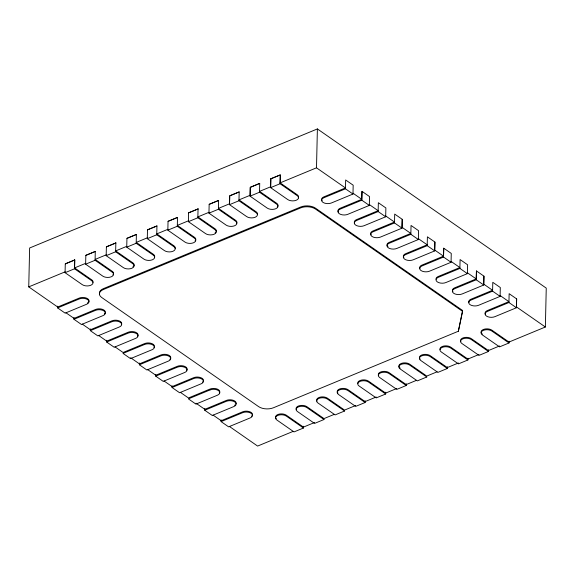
<?xml version="1.0" encoding="UTF-8"?>
<svg xmlns="http://www.w3.org/2000/svg" width="575" height="575" viewBox="0 0 575 575"><rect width="100%" height="100%" fill="white"/><g stroke="black" fill="none" stroke-linecap="round" stroke-linejoin="round"><path stroke-width="0.86" d="M88.852 301.573A6.038 3.263 1.3 0 0 86.236 298.015A6.038 3.263 1.3 0 0 79.228 298.094L57.687 307.014L28.75 286.882L29.634 247.99L317.386 128.929L546.25 288.118L545.366 327.01L508.99 342.06L491.855 330.143A6.045 3.263 1.3 0 0 484.2 329.202A6.045 3.263 1.3 0 0 481.433 333.105M57.622 307.912L79.206 298.978A6.038 3.263 1.3 0 1 87.695 299.64A6.038 3.263 1.3 0 1 86.724 304.211L65.147 313.145L57.622 307.912L57.665 306.144M74.736 259.943L74.534 268.784L91.698 280.722A6.045 3.263 1.3 0 1 90.728 285.293A6.045 3.263 1.3 0 1 82.239 284.632L65.076 272.694L65.277 263.853L74.736 259.943L74.585 267.921L91.72 279.838A6.038 3.263 1.3 0 1 92.956 282.39M73.974 319.283L95.551 310.349A6.038 3.263 1.3 0 1 104.039 311.01A6.038 3.263 1.3 0 1 103.069 315.582L81.492 324.516L73.974 319.283L74.01 317.515M85.632 264.191L85.833 255.35L95.285 251.433L95.083 260.274L112.247 272.212A6.045 3.263 1.3 0 1 111.284 276.783A6.045 3.263 1.3 0 1 102.796 276.129L85.632 264.191L95.083 260.274M90.318 330.654L111.902 321.72A6.038 3.263 1.3 0 1 120.391 322.381A6.038 3.263 1.3 0 1 119.42 326.952L97.836 335.886L90.318 330.654L90.361 328.886M115.841 242.93L115.64 251.771L132.803 263.709A6.045 3.263 1.3 0 1 131.84 268.281A6.045 3.263 1.3 0 1 123.352 267.627L106.181 255.681L106.382 246.847L115.87 242.952L106.382 246.847M106.67 342.024L128.247 333.09A6.038 3.263 1.3 0 1 136.735 333.752A6.038 3.263 1.3 0 1 135.765 338.323L114.188 347.257L106.67 342.024L106.706 340.256M136.39 234.428L136.196 243.268L153.36 255.207A6.045 3.263 1.3 0 1 152.389 259.778A6.045 3.263 1.3 0 1 143.901 259.117L126.737 247.178L126.938 238.338L136.426 234.449L126.974 238.359M139.366 364.766L160.942 355.832A6.038 3.263 1.3 0 1 169.431 356.493A6.038 3.263 1.3 0 1 168.461 361.064L146.884 369.998L139.366 364.766L139.402 362.998M147.293 238.675L147.495 229.835L156.946 225.925L156.745 234.765L173.909 246.704A6.045 3.263 1.3 0 1 172.946 251.275A6.045 3.263 1.3 0 1 164.457 250.614L147.293 238.675L156.745 234.765M155.71 376.136L177.294 367.202A6.038 3.263 1.3 0 1 185.775 367.863A6.038 3.263 1.3 0 1 184.812 372.435L163.228 381.369L155.71 376.136L155.753 374.368M167.843 230.173L168.044 221.332L177.502 217.415L177.301 226.255L194.465 238.194A6.045 3.263 1.3 0 1 193.495 242.765A6.045 3.263 1.3 0 1 185.013 242.111L167.843 230.173L177.301 226.255M172.054 387.507L193.638 378.573A6.038 3.263 1.3 0 1 202.127 379.234A6.038 3.263 1.3 0 1 201.157 383.805L179.58 392.739L172.054 387.507L172.097 385.739M198.052 208.912L197.85 217.752L215.021 229.691A6.045 3.263 1.3 0 1 214.051 234.262A6.045 3.263 1.3 0 1 205.562 233.608L188.399 221.662L188.6 212.829L198.088 208.933L188.6 212.829M218.608 200.409L218.407 209.25L235.57 221.188A6.045 3.263 1.3 0 1 234.607 225.759A6.045 3.263 1.3 0 1 226.119 225.098L208.955 213.16L209.156 204.319L218.644 200.431L209.185 204.341M204.75 410.248L226.334 401.314A6.038 3.263 1.3 0 1 234.823 401.975A6.038 3.263 1.3 0 1 233.853 406.547L212.276 415.481L204.75 410.248L204.793 408.48M221.102 421.619L242.679 412.685A6.038 3.263 1.3 0 1 251.167 413.346A6.038 3.263 1.3 0 1 250.204 417.917L228.62 426.851L221.102 421.619L221.138 419.851M229.504 204.657L229.705 195.816L239.164 191.906L238.963 200.747L256.127 212.685A6.038 3.263 1.3 0 1 255.156 217.257A6.038 3.263 1.3 0 1 246.675 216.595L229.504 204.657L238.963 200.747M259.713 183.396L259.512 192.237L276.676 204.175A6.045 3.263 1.3 0 1 275.713 208.747A6.045 3.263 1.3 0 1 267.224 208.092L250.06 196.154L250.262 187.313L259.713 183.396L250.29 187.335L250.111 195.292L239.013 199.884L256.148 211.801A6.038 3.263 1.3 0 1 257.384 214.353M270.811 178.803L280.298 174.915L280.068 183.734L297.232 195.673A6.045 3.263 1.3 0 1 296.269 200.244A6.045 3.263 1.3 0 1 287.78 199.583L270.617 187.644L270.811 178.803L280.269 174.893L280.118 182.872L297.253 194.788A6.038 3.263 1.3 0 1 298.26 197.865M270.847 178.832L270.667 186.782L259.569 191.374L276.697 203.291A6.038 3.263 1.3 0 1 277.315 206.856M303.463 428.016L286.3 416.077A6.045 3.263 1.3 0 0 277.811 415.416A6.045 3.263 1.3 0 0 276.841 419.987L294.012 431.926L303.463 428.016L303.507 426.247M321.641 199.683A6.045 3.263 1.3 0 1 323.897 196.858L345.438 187.946L316.502 167.821L317.386 128.929M345.46 188.816L345.654 179.975L353.179 185.2L352.978 194.041L331.394 202.975A6.045 3.263 1.3 0 1 322.906 202.314A6.045 3.263 1.3 0 1 323.876 197.743L345.46 188.816L352.978 194.041M338.495 212.096A6.045 3.263 1.3 0 1 340.242 208.229L361.783 199.317L362.006 191.346L369.524 196.571L369.323 205.412L347.746 214.346A6.045 3.263 1.3 0 1 339.257 213.684A6.045 3.263 1.3 0 1 340.22 209.113L361.804 200.186L369.323 205.412M361.804 200.186L362.006 191.346M365.125 402.5L347.961 390.562A6.045 3.263 1.3 0 0 339.473 389.9A6.045 3.263 1.3 0 0 338.502 394.472L355.673 406.41L365.125 402.5L365.168 400.732M378.149 211.557L378.35 202.716L385.875 207.942L385.674 216.782L364.09 225.716A6.045 3.263 1.3 0 1 355.602 225.055A6.045 3.263 1.3 0 1 356.572 220.484L378.149 211.557L385.674 216.782M385.681 393.997L368.51 382.059A6.045 3.263 1.3 0 0 360.029 381.397A6.045 3.263 1.3 0 0 359.059 385.969L376.223 397.907L385.681 393.997L385.717 392.229M394.5 222.928L394.702 214.087L402.22 219.312L402.018 228.153L380.442 237.087A6.045 3.263 1.3 0 1 371.953 236.426A6.045 3.263 1.3 0 1 372.916 231.854L394.5 222.928L402.018 228.153M406.23 385.494L389.067 373.549A6.045 3.263 1.3 0 0 380.578 372.895A6.045 3.263 1.3 0 0 379.615 377.466L396.779 389.404L406.23 385.494L406.273 383.726M410.845 234.298L411.046 225.458L418.571 230.683L418.37 239.523L396.786 248.458A6.045 3.263 1.3 0 1 388.298 247.796A6.045 3.263 1.3 0 1 389.268 243.225L410.845 234.298L418.37 239.523M427.196 245.669L427.397 236.828L434.916 242.053L434.714 250.894L413.13 259.828A6.045 3.263 1.3 0 1 404.649 259.167A6.045 3.263 1.3 0 1 405.612 254.596L427.196 245.669L434.714 250.894M419.901 268.439A6.045 3.263 1.3 0 1 421.978 265.082L443.519 256.17L443.742 248.199L451.26 253.424L451.066 262.265L429.482 271.199A6.045 3.263 1.3 0 1 420.993 270.537A6.045 3.263 1.3 0 1 421.964 265.966L443.541 257.039L451.066 262.265M443.541 257.039L443.742 248.199M447.343 368.482L430.172 356.543A6.045 3.263 1.3 0 0 421.683 355.882A6.045 3.263 1.3 0 0 420.72 360.453L437.884 372.392L447.343 368.482L447.379 366.713M458.368 331.236L462.58 311.363L315.445 209.027A10.508 5.678 1.3 0 0 300.689 207.884L103.371 289.527A10.501 5.671 1.3 0 0 101.689 297.476L258.628 406.633A10.508 5.678 1.3 0 0 273.391 407.783L458.368 331.236L462.595 310.478L315.467 208.143A10.508 5.678 1.3 0 0 300.711 207L103.392 288.643A10.501 5.671 1.3 0 0 99.64 294.156M459.892 268.41L460.093 259.569L467.612 264.795L467.41 273.635L445.826 282.569A6.045 3.263 1.3 0 1 437.338 281.908A6.045 3.263 1.3 0 1 438.308 277.337L459.892 268.41L467.41 273.635M462.58 311.363L462.595 310.478M467.892 359.979L450.728 348.04A6.045 3.263 1.3 0 0 442.24 347.379A6.045 3.263 1.3 0 0 441.277 351.95L458.44 363.889L467.892 359.979L467.935 358.211M452.927 291.69A6.045 3.263 1.3 0 1 454.674 287.823L476.215 278.911L476.438 270.94L483.956 276.165L483.755 285.006L462.178 293.94A6.045 3.263 1.3 0 1 453.689 293.279A6.045 3.263 1.3 0 1 454.66 288.707L476.237 279.781L483.755 285.006M476.237 279.781L476.438 270.94M488.448 351.476L471.284 339.53A6.045 3.263 1.3 0 0 462.796 338.876A6.045 3.263 1.3 0 0 461.826 343.447L478.989 355.386L488.448 351.476L488.484 349.708M492.588 291.151L492.789 282.311L500.308 287.536L500.106 296.377L478.522 305.311A6.045 3.263 1.3 0 1 470.034 304.649A6.045 3.263 1.3 0 1 471.004 300.078L492.588 291.151L500.106 296.377M508.933 302.522L509.134 293.681L516.652 298.907L516.451 307.747L494.874 316.681A6.045 3.263 1.3 0 1 486.385 316.02A6.045 3.263 1.3 0 1 487.348 311.449L508.933 302.522L516.451 307.747M508.997 342.966L491.833 331.027A6.045 3.263 1.3 0 0 483.345 330.366A6.045 3.263 1.3 0 0 482.382 334.938L499.546 346.883L508.997 342.966L509.04 341.198M65.313 263.875L74.764 259.965M95.321 251.462L85.833 255.35M147.523 229.856L156.982 225.946M177.531 217.443L168.044 221.332M239.193 191.928L229.741 195.838L229.562 203.794L218.457 208.387L235.592 220.304A6.038 3.263 1.3 0 1 236.598 223.38M28.75 286.882L65.133 271.831M74.585 267.921L85.682 263.328M106.238 254.826L95.141 259.411L112.269 271.328A6.038 3.263 1.3 0 1 112.887 274.893M126.788 246.316L115.69 250.908L132.825 262.825A6.038 3.263 1.3 0 1 133.831 265.902M147.344 237.813L136.246 242.406L153.374 254.322A6.038 3.263 1.3 0 1 154.38 257.399M167.9 229.31L156.795 233.903L173.93 245.82A6.038 3.263 1.3 0 1 175.174 248.371M188.449 220.807L177.352 225.393L194.487 237.31A6.038 3.263 1.3 0 1 195.097 240.875M209.005 212.297L197.908 216.89L215.036 228.807A6.038 3.263 1.3 0 1 216.042 231.883M280.118 182.872L316.502 167.821M65.076 272.694L74.534 268.784M106.181 255.681L115.64 251.771M126.737 247.178L136.196 243.268M188.399 221.662L197.85 217.752M208.955 213.16L218.407 209.25M250.06 196.154L259.512 192.237M270.617 187.644L280.068 183.734M402.22 219.312L401.997 227.29L410.823 233.428L389.289 242.341A6.045 3.263 1.3 0 0 387.205 245.697M434.916 242.053L434.693 250.032L443.519 256.17M483.956 276.165L483.74 284.143L492.567 290.282L471.026 299.194A6.045 3.263 1.3 0 0 468.941 302.551M516.652 298.907L516.429 306.885L545.366 327.01M293.171 431.365L257.614 446.071L229.403 426.449M314.554 422.517L303.449 427.11L286.321 415.193A6.045 3.263 1.3 0 0 279.105 414.129A6.045 3.263 1.3 0 0 275.648 417.622M334.312 414.338L324.005 418.6L306.87 406.683A6.045 3.263 1.3 0 0 299.216 405.742A6.045 3.263 1.3 0 0 296.456 409.644M355.659 405.504L344.562 410.097L327.427 398.18A6.045 3.263 1.3 0 0 319.772 397.239A6.045 3.263 1.3 0 0 317.005 401.142M376.208 397.002L365.111 401.594L347.983 389.677A6.045 3.263 1.3 0 0 340.767 388.621A6.045 3.263 1.3 0 0 337.302 392.107M396.764 388.499L385.667 393.092L368.532 381.175A6.045 3.263 1.3 0 0 361.323 380.111A6.045 3.263 1.3 0 0 357.858 383.604M416.523 380.319L406.223 384.582L389.088 372.665A6.045 3.263 1.3 0 0 381.426 371.723A6.045 3.263 1.3 0 0 378.666 375.626M437.079 371.817L426.772 376.079L409.644 364.162A6.045 3.263 1.3 0 0 401.982 363.22A6.045 3.263 1.3 0 0 399.223 367.123M458.426 362.983L447.328 367.576L430.193 355.659A6.045 3.263 1.3 0 0 422.984 354.603A6.045 3.263 1.3 0 0 419.52 358.088M478.982 354.48L467.878 359.073L450.75 347.156A6.045 3.263 1.3 0 0 443.533 346.092A6.045 3.263 1.3 0 0 440.076 349.586M499.531 345.97L488.434 350.563L471.299 338.646A6.045 3.263 1.3 0 0 463.644 337.705A6.045 3.263 1.3 0 0 460.884 341.607M352.957 193.178L361.783 199.317M369.301 204.549L378.134 210.687L356.593 219.6A6.045 3.263 1.3 0 0 354.509 222.956M385.652 215.92L394.479 222.058L372.938 230.97A6.045 3.263 1.3 0 0 371.191 234.837M418.348 238.661L427.175 244.799L405.634 253.712A6.045 3.263 1.3 0 0 403.377 256.536M451.044 261.402L459.871 267.54L438.33 276.453A6.045 3.263 1.3 0 0 436.073 279.277M467.389 272.773L476.215 278.911M500.085 295.514L508.911 301.652L487.37 310.565A6.045 3.263 1.3 0 0 485.623 314.432M65.938 312.75L74.031 318.385L95.572 309.465A6.038 3.263 1.3 0 1 103.378 309.724A6.038 3.263 1.3 0 1 104.42 313.921M82.29 324.12L90.383 329.755L111.924 320.836A6.038 3.263 1.3 0 1 118.932 320.757A6.038 3.263 1.3 0 1 121.548 324.314M98.634 335.491L106.727 341.126L128.268 332.206A6.038 3.263 1.3 0 1 135.686 332.285A6.038 3.263 1.3 0 1 137.583 336.195M114.986 346.862L123.079 352.497L144.62 343.577A6.038 3.263 1.3 0 1 152.037 343.656A6.038 3.263 1.3 0 1 153.935 347.566M130.597 357.722L139.423 363.867L160.964 354.947A6.038 3.263 1.3 0 1 167.972 354.868A6.038 3.263 1.3 0 1 170.595 358.426M147.682 369.603L155.775 375.238L177.308 366.318A6.038 3.263 1.3 0 1 184.733 366.397A6.038 3.263 1.3 0 1 186.623 370.307M164.026 380.973L172.119 386.601L193.66 377.689A6.038 3.263 1.3 0 1 200.668 377.61A6.038 3.263 1.3 0 1 203.291 381.168M180.377 392.344L188.463 397.972L210.004 389.059A6.038 3.263 1.3 0 1 217.429 389.138A6.038 3.263 1.3 0 1 219.319 393.048M195.989 403.204L204.815 409.342L226.356 400.43A6.038 3.263 1.3 0 1 233.364 400.351A6.038 3.263 1.3 0 1 235.987 403.909M213.073 415.085L221.159 420.713L242.7 411.801A6.038 3.263 1.3 0 1 250.506 412.059A6.038 3.263 1.3 0 1 251.555 416.257M276.309 418.643A6.045 3.263 1.3 0 1 275.899 418.147M337.971 393.135A6.045 3.263 1.3 0 1 337.561 392.632M400.186 368.079A6.045 3.263 1.3 0 1 399.632 367.619M420.188 359.116A6.045 3.263 1.3 0 1 419.772 358.613M403.887 257.578A6.045 3.263 1.3 0 1 403.557 257.068M388.024 246.689A6.045 3.263 1.3 0 1 387.543 246.208M322.151 200.725A6.045 3.263 1.3 0 1 321.813 200.215M215.654 232.372A6.038 3.263 1.3 0 1 215.115 232.818M133.436 266.39A6.038 3.263 1.3 0 1 132.904 266.836M88.543 302.083A6.038 3.263 1.3 0 1 87.472 302.967M170.279 358.937A6.038 3.263 1.3 0 1 169.812 359.404M202.975 381.678A6.038 3.263 1.3 0 1 202.508 382.145M235.204 404.886A6.038 3.263 1.3 0 1 234.6 405.303M482.403 334.053A6.045 3.263 1.3 0 1 481.843 333.601M144.598 344.461L123.014 353.395L130.532 358.627L152.116 349.693A6.038 3.263 1.3 0 0 153.087 345.122A6.038 3.263 1.3 0 0 144.598 344.461M209.99 389.943L188.406 398.878L195.924 404.11L217.508 395.176A6.038 3.263 1.3 0 0 218.471 390.605A6.038 3.263 1.3 0 0 209.99 389.943M324.02 419.513L314.561 423.423L297.397 411.484A6.045 3.263 1.3 0 1 298.368 406.913A6.045 3.263 1.3 0 1 306.856 407.567L324.02 419.513M344.569 411.003L335.117 414.92L317.953 402.982A6.045 3.263 1.3 0 1 318.917 398.403A6.045 3.263 1.3 0 1 327.405 399.064L344.569 411.003M426.787 376.984L417.328 380.902L400.164 368.956A6.045 3.263 1.3 0 1 401.134 364.385A6.045 3.263 1.3 0 1 409.623 365.046L426.787 376.984"/></g></svg>
